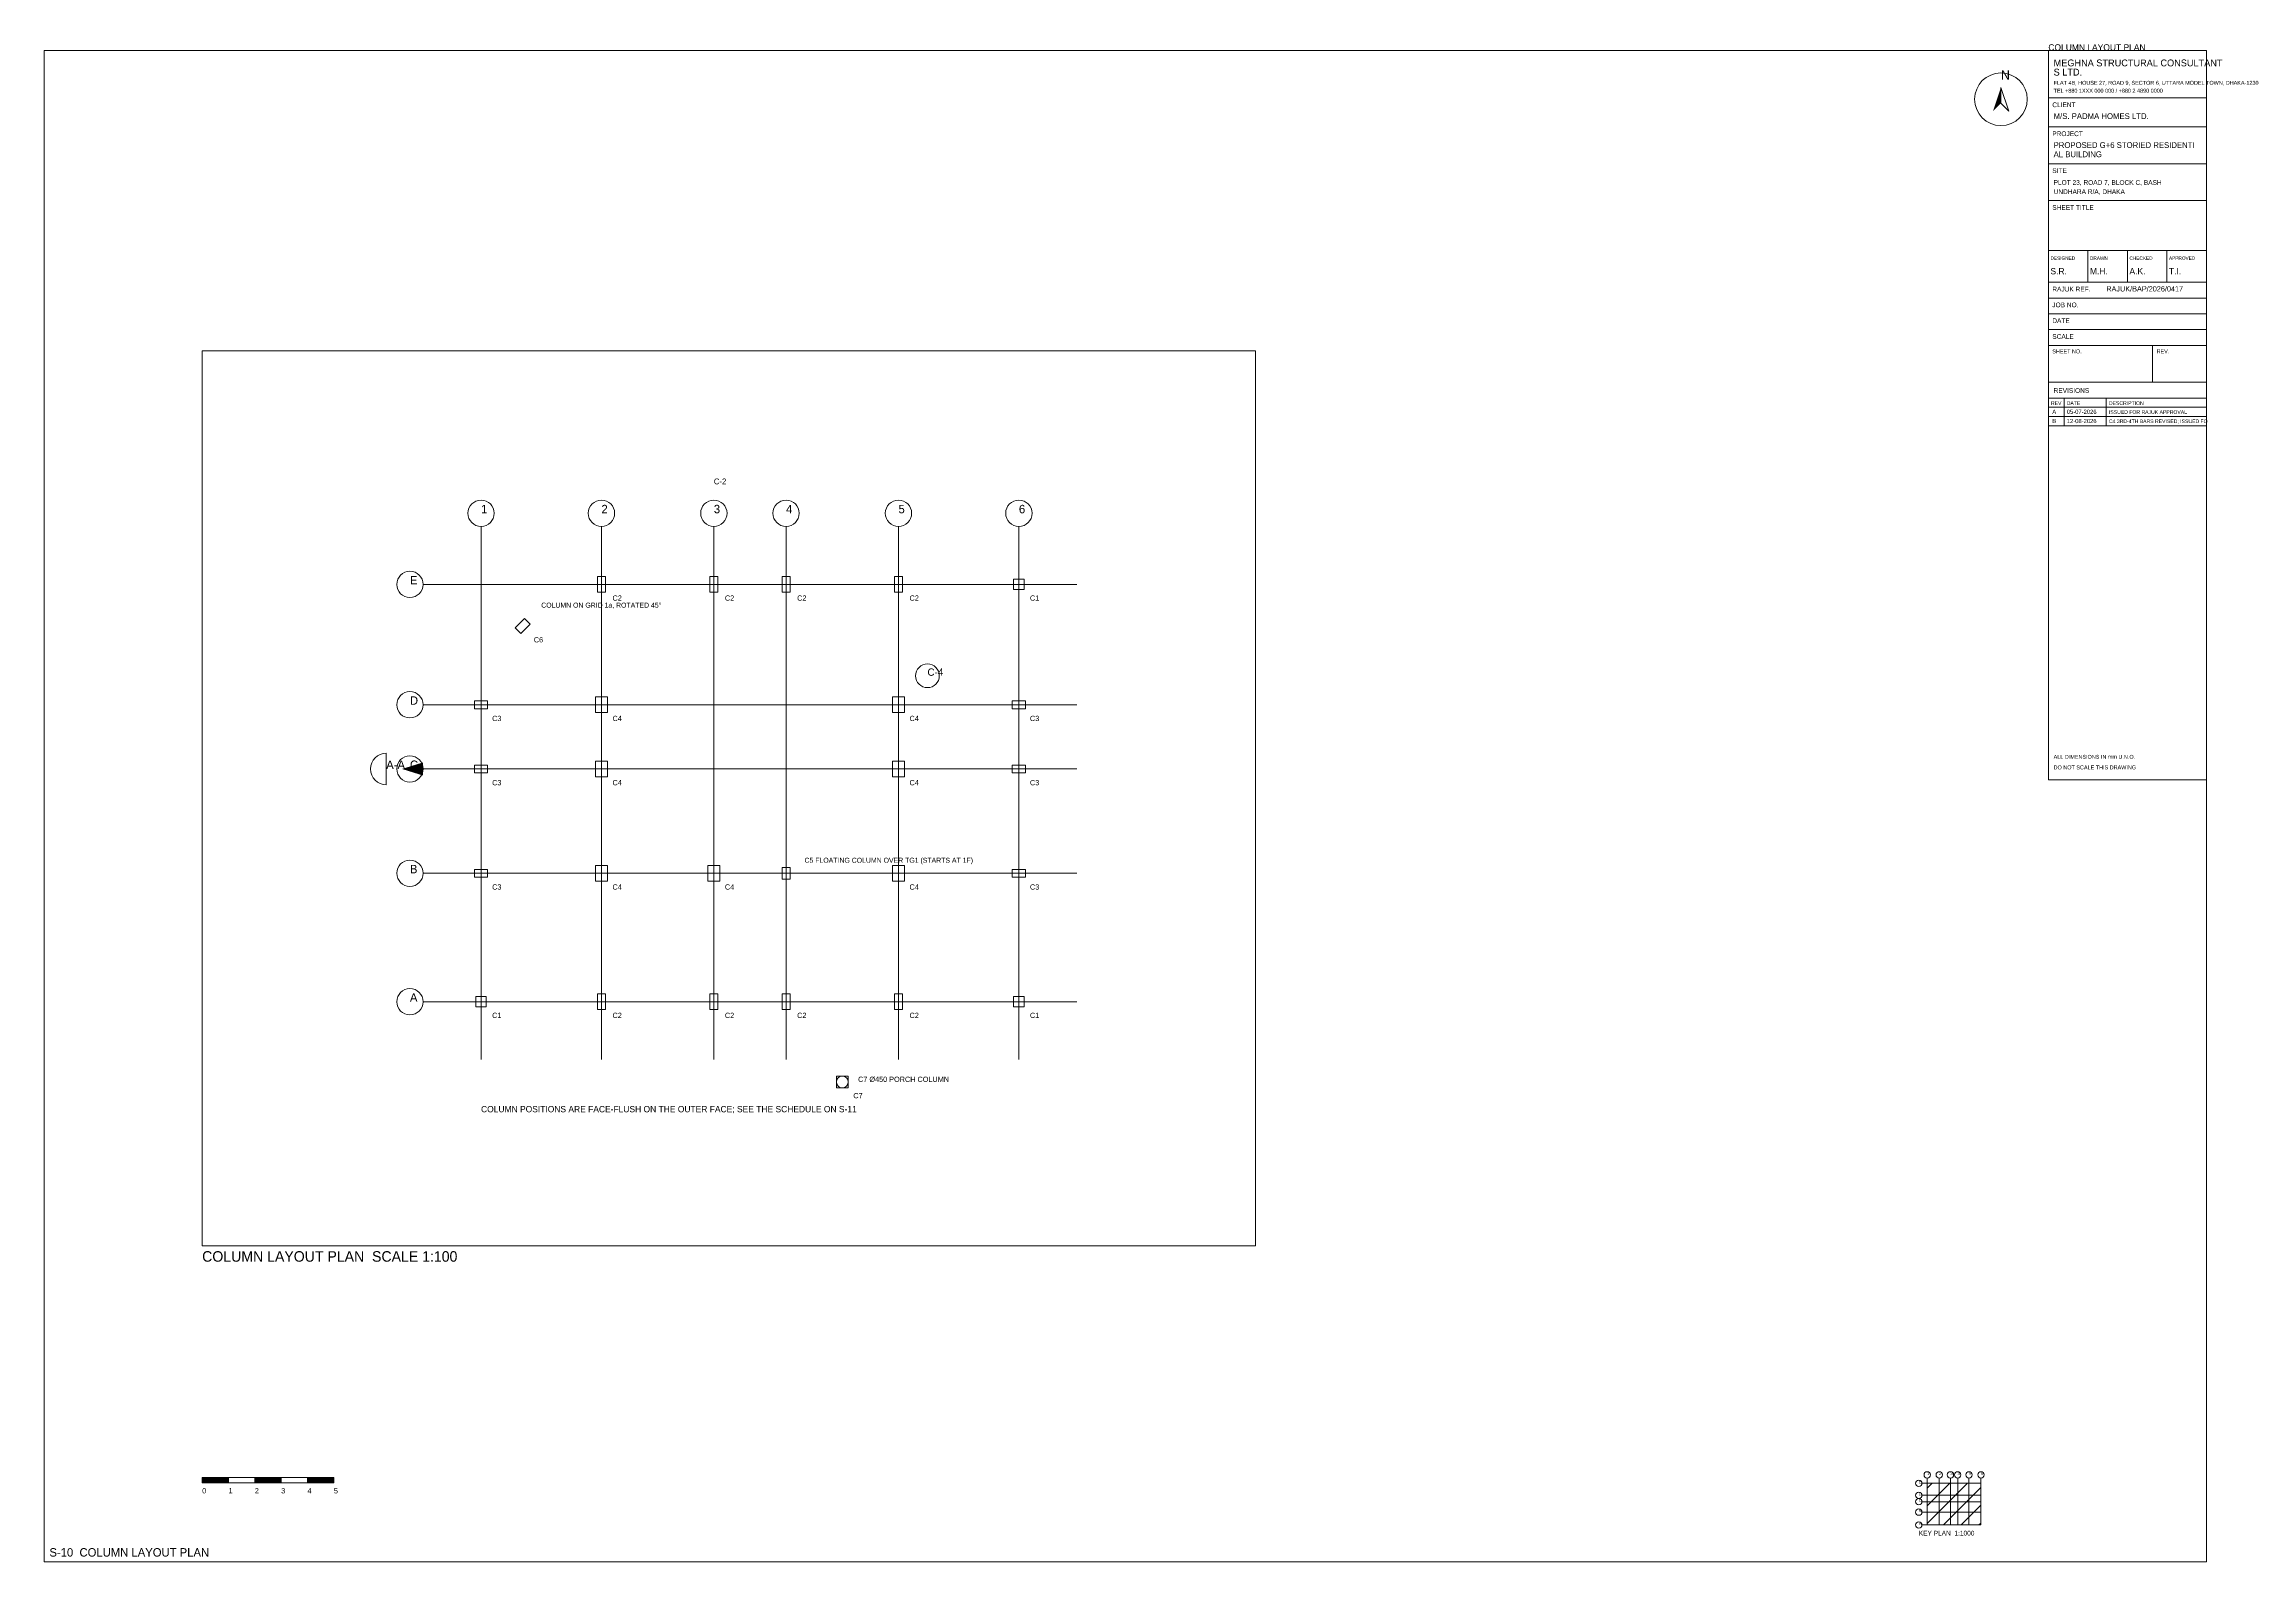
# Paper-space layout 'S-10 COLUMN LAYOUT PLAN' of a CAD drawing. Extents: x 10 to 848, y 10 to 586.
# The model-space entities are those that its viewports show. They can reach past a viewport. Long polylines and large blocks are cut down to what shows.
import ezdxf

# ---------------------------------------------------------------- set-up
doc = ezdxf.new("R2010")
doc.units = 0
doc.linetypes.add('DASHED', pattern=[1.524, 1.27, -0.254])
for name, color, linetype, lineweight, plot in [('Arrow', 7, 'Continuous', 0, False), ('Column', 1, 'Continuous', 0, False), ('Grid', 8, 'Continuous', 0, False), ('Grid Circle', 8, 'Continuous', 0, False), ('Grid text', 7, 'Continuous', 0, False), ('Hatch', 9, 'Continuous', 0, False), ('Sheet', 7, 'Continuous', 0, False), ('Text-1', 7, 'Continuous', 0, False), ('Text-2', 7, 'Continuous', 0, False), ('TITLE', 7, 'Continuous', 0, False)]:
    doc.layers.add(name, color=color, linetype=linetype, lineweight=lineweight, plot=plot)

# ---------------------------------------------------------------- blocks, each defined once
blk = doc.blocks.new('TITLE_BLOCK')
at = {"layer": 'TITLE'}
for p, q in [((0, -18), (60, -18)), ((0, -29), (60, -29)), ((0, -43), (60, -43)), ((0, -57), (60, -57)), ((0, -76), (60, -76)), ((0, -76), (0, -88)), ((15, -76), (15, -88)), ((30, -76), (30, -88)), ((45, -76), (45, -88)), ((0, -88), (60, -88)), ((0, -94), (60, -94)), ((0, -100), (60, -100)), ((0, -106), (60, -106)), ((0, -112), (60, -112)), ((39.6, -112), (39.6, -126)), ((0, -126), (60, -126)), ((0, -132), (60, -132)), ((0, -132), (60, -132)), ((6, -132), (6, -142.5)), ((22, -132), (22, -142.5)), ((0, -135.5), (60, -135.5)), ((0, -139), (60, -139)), ((0, -142.5), (60, -142.5))]:
    blk.add_line(p, q, dxfattribs=at)
blk.add_lwpolyline([(0, -277), (60, -277), (60, 0), (0, 0)], close=True, dxfattribs=at)
at = {"layer": 'Text-1'}
for tag, height in [('JOBNO', 2), ('SCALE', 2), ('SHEETTITLE', 2.4), ('SHEETTITLE2', 2.4), ('DATE', 2), ('SHEETNO', 4.5), ('REV', 4.5)]:
    blk.add_attdef(tag, (0, 0), '', height=height, dxfattribs=at)
at = {"layer": 'TITLE'}
for s, height, p in [('S LTD.', 2.6, (2, -9.5)), ('MEGHNA STRUCTURAL CONSULTANT', 2.6, (2, -6)), ('TEL +880 1XXX 000 000 / +880 2 4890 0000', 1.5, (2, -16)), ('FLAT 4B, HOUSE 27, ROAD 9, SECTOR 6, UTTARA MODEL TOWN, DHAKA-1230', 1.5, (2, -13)), ('CLIENT', 1.8, (1.5, -21.5)), ('M/S. PADMA HOMES LTD.', 2.2, (2, -26)), ('PROJECT', 1.8, (1.5, -32.5)), ('AL BUILDING', 2.2, (2, -40.5)), ('PROPOSED G+6 STORIED RESIDENTI', 2.2, (2, -37)), ('SITE', 1.8, (1.5, -46.5)), ('PLOT 23, ROAD 7, BLOCK C, BASH', 1.8, (2, -51)), ('SHEET TITLE', 1.8, (1.5, -60.5)), ('UNDHARA R/A, DHAKA', 1.8, (2, -54.5)), ('DESIGNED', 1.3, (0.8, -79.5)), ('S.R.', 2.4, (0.8, -85)), ('DRAWN', 1.3, (15.8, -79.5)), ('M.H.', 2.4, (15.8, -85)), ('A.K.', 2.4, (30.8, -85)), ('CHECKED', 1.3, (30.8, -79.5)), ('APPROVED', 1.3, (45.8, -79.5)), ('T.I.', 2.4, (45.8, -85)), ('RAJUK REF.', 1.8, (1.5, -91.5)), ('RAJUK/BAP/2026/0417', 2, (22, -91.5)), ('JOB NO.', 1.8, (1.5, -97.5)), ('SCALE', 1.8, (1.5, -109.5)), ('DATE', 1.8, (1.5, -103.5)), ('SHEET NO.', 1.5, (1.5, -115)), ('REV.', 1.5, (41.1, -115)), ('REV', 1.4, (1, -134.6)), ('REVISIONS', 1.8, (2, -130)), ('DATE', 1.4, (7, -134.6)), ('DESCRIPTION', 1.4, (23, -134.6)), ('ALL DIMENSIONS IN mm U.N.O.', 1.5, (2, -269)), ('DO NOT SCALE THIS DRAWING', 1.5, (2, -273))]:
    blk.add_text(s, height=height, dxfattribs=at).set_placement(p)
blk = doc.blocks.new('NORTH_ARROW')
at = {"layer": 'Arrow'}
blk.add_lwpolyline([(0, 0), (3, -9), (0, -6)], close=True, dxfattribs=at)
blk.add_circle((0, -4.5), 10, dxfattribs=at)
blk.add_solid([(0, 0), (-3, -9), (0, -6)], dxfattribs=at)
at = {"layer": 'Text-1'}
blk.add_text('N', height=3.5, dxfattribs=at).set_placement((0, 3))
blk = doc.blocks.new('KEY_PLAN')
at = {"layer": 'Grid'}
for p, q in [((0, 0), (0, 17.8496)), ((4.572, 0), (4.572, 17.8496)), ((8.8392, 0), (8.8392, 17.8496)), ((11.5824, 0), (11.5824, 17.8496)), ((15.8496, 0), (15.8496, 17.8496)), ((20.4216, 0), (20.4216, 17.8496)), ((-2, 15.8496), (20.4216, 15.8496)), ((-2, 11.2776), (20.4216, 11.2776)), ((-2, 8.8392), (20.4216, 8.8392)), ((-2, 4.8768), (20.4216, 4.8768)), ((-2, 0), (20.4216, 0))]:
    blk.add_line(p, q, dxfattribs=at)
at = {"layer": 'Grid Circle'}
for centre in [(-3.2, 15.8496), (0, 19.0496), (4.572, 19.0496), (8.8392, 19.0496), (11.5824, 19.0496), (15.8496, 19.0496), (20.4216, 19.0496), (-3.2, 11.2776), (-3.2, 8.8392), (-3.2, 4.8768), (-3.2, 0)]:
    blk.add_circle(centre, 1.2, dxfattribs=at)
at = {"layer": 'Sheet'}
blk.add_lwpolyline([(0, 0), (20.4216, 0), (20.4216, 15.8496), (0, 15.8496)], close=True, dxfattribs=at)
at = {"layer": 'Grid text'}
for s, p in [('E', (-3.2, 15.8496)), ('1', (0, 19.0496)), ('2', (4.572, 19.0496)), ('3', (8.8392, 19.0496)), ('4', (11.5824, 19.0496)), ('5', (15.8496, 19.0496)), ('6', (20.4216, 19.0496)), ('C', (-3.2, 8.8392)), ('D', (-3.2, 11.2776)), ('A', (-3.2, 0)), ('B', (-3.2, 4.8768))]:
    blk.add_text(s, height=1.1, dxfattribs=at).set_placement(p)
at = {"layer": 'Sheet'}
blk.add_text('KEY PLAN  1:1000', height=1.8, dxfattribs=at).set_placement((-3.2, -4))
blk = doc.blocks.new('SCALE_BAR')
at = {"layer": 'Sheet'}
h = blk.add_hatch(color=256, dxfattribs=at)
h.dxf.hatch_style = 1
h.paths.add_polyline_path([(0, 0), (10, 0), (10, 2), (0, 2)])
h = blk.add_hatch(color=256, dxfattribs=at)
h.dxf.hatch_style = 1
h.paths.add_polyline_path([(20, 0), (30, 0), (30, 2), (20, 2)])
h = blk.add_hatch(color=256, dxfattribs=at)
h.dxf.hatch_style = 1
h.paths.add_polyline_path([(40, 0), (50, 0), (50, 2), (40, 2)])
for points in [[(0, 0), (10, 0), (10, 2), (0, 2)], [(10, 0), (20, 0), (20, 2), (10, 2)], [(20, 0), (30, 0), (30, 2), (20, 2)], [(30, 0), (40, 0), (40, 2), (30, 2)], [(40, 0), (50, 0), (50, 2), (40, 2)]]:
    blk.add_lwpolyline(points, close=True, dxfattribs=at)
for s, p in [('0', (0, -4)), ('1', (10, -4)), ('2', (20, -4)), ('3', (30, -4)), ('4', (40, -4)), ('5', (50, -4))]:
    blk.add_text(s, height=2, dxfattribs=at).set_placement(p)
at = {"layer": 'Text-1'}
blk.add_attdef('UNIT', (0, 0), '', height=2, dxfattribs=at)
blk = doc.blocks.new('GRID_BUBBLE')
at = {"layer": 'Grid Circle'}
blk.add_circle((0, 0), 500, dxfattribs=at)
at = {"layer": 'Text-1'}
blk.add_attdef('GRID', (0, 0), '', height=320, dxfattribs=at)
blk = doc.blocks.new('COL_TAG')
at = {"layer": 'Grid Circle'}
blk.add_circle((0, 0), 450, dxfattribs=at)
at = {"layer": 'Text-1'}
blk.add_attdef('MARK', (0, 0), '', height=280, dxfattribs=at)
blk = doc.blocks.new('SECTION_MARK')
at = {"layer": 'Arrow'}
blk.add_solid([(600, 0), (1400, 250), (1400, -250)], dxfattribs=at)
at = {"layer": 'Text-1'}
blk.add_line((0, -600), (0, 600), dxfattribs=at)
blk.add_arc((0, 0), 600, 90, 270, dxfattribs=at)
blk.add_attdef('SEC', (0, 0), '', height=320, dxfattribs=at)

msp = doc.modelspace()

# ---------------------------------------------------------------- linework, layer by layer
at = {"layer": 'Column'}
for points in [[(1204422, -384450), (1204722, -384450), (1204722, -383850), (1204422, -383850)], [(1208689, -384450), (1208989, -384450), (1208989, -383850), (1208689, -383850)], [(1211432, -384450), (1211732, -384450), (1211732, -383850), (1211432, -383850)], [(1215700, -384450), (1216000, -384450), (1216000, -383850), (1215700, -383850)], [(1220222, -384350), (1220622, -384350), (1220622, -383950), (1220222, -383950)], [(1201513, -386017), (1201867, -385663), (1201654, -385451), (1201301, -385805)], [(1199750, -388872), (1200250, -388872), (1200250, -388572), (1199750, -388572)], [(1204347, -389022), (1204797, -389022), (1204797, -388422), (1204347, -388422)], [(1215625, -389022), (1216075, -389022), (1216075, -388422), (1215625, -388422)], [(1215625, -389022), (1216075, -389022), (1216075, -388422), (1215625, -388422)], [(1220172, -388872), (1220672, -388872), (1220672, -388572), (1220172, -388572)], [(1199750, -391311), (1200250, -391311), (1200250, -391011), (1199750, -391011)], [(1204347, -391461), (1204797, -391461), (1204797, -390861), (1204347, -390861)], [(1215625, -391461), (1216075, -391461), (1216075, -390861), (1215625, -390861)], [(1220172, -391311), (1220672, -391311), (1220672, -391011), (1220172, -391011)], [(1204347, -395423), (1204797, -395423), (1204797, -394823), (1204347, -394823)], [(1208614, -395423), (1209064, -395423), (1209064, -394823), (1208614, -394823)], [(1215625, -395423), (1216075, -395423), (1216075, -394823), (1215625, -394823)], [(1199750, -395273), (1200250, -395273), (1200250, -394973), (1199750, -394973)], [(1220172, -395273), (1220672, -395273), (1220672, -394973), (1220172, -394973)], [(1199800, -400200), (1200200, -400200), (1200200, -399800), (1199800, -399800)], [(1204422, -400300), (1204722, -400300), (1204722, -399700), (1204422, -399700)], [(1208689, -400300), (1208989, -400300), (1208989, -399700), (1208689, -399700)], [(1211432, -400300), (1211732, -400300), (1211732, -399700), (1211432, -399700)], [(1215700, -400300), (1216000, -400300), (1216000, -399700), (1215700, -399700)], [(1220222, -400200), (1220622, -400200), (1220622, -399800), (1220222, -399800)], [(1213491, -403273), (1213941, -403273), (1213941, -402823), (1213491, -402823)]]:
    msp.add_lwpolyline(points, close=True, dxfattribs=at)
at = {"layer": 'Column', "linetype": 'DASHED'}
msp.add_lwpolyline([(1211432, -395348), (1211732, -395348), (1211732, -394898), (1211432, -394898)], close=True, dxfattribs=at)
at = {"layer": 'Column'}
msp.add_circle((1213716, -403048), 225, dxfattribs=at)
at = {"layer": 'Grid'}
for p, q in [((1200000, -402200), (1200000, -381950)), ((1204572, -402200), (1204572, -381950)), ((1208839, -402200), (1208839, -381950)), ((1211582, -402200), (1211582, -381950)), ((1215850, -402200), (1215850, -381950)), ((1220422, -402200), (1220422, -381950)), ((1197800, -384150), (1222622, -384150)), ((1197800, -388722), (1222622, -388722)), ((1197800, -391161), (1222622, -391161)), ((1197800, -395123), (1222622, -395123)), ((1197800, -400000), (1222622, -400000))]:
    msp.add_line(p, q, dxfattribs=at)

# ---------------------------------------------------------------- block references
at = {"layer": 'Grid Circle'}
for p, values in [((1200000, -381450), {'GRID': '1'}), ((1204572, -381450), {'GRID': '2'}), ((1208839, -381450), {'GRID': '3'}), ((1211582, -381450), {'GRID': '4'}), ((1215850, -381450), {'GRID': '5'}), ((1220422, -381450), {'GRID': '6'}), ((1197300, -384150), {'GRID': 'E'}), ((1197300, -388722), {'GRID': 'D'}), ((1197300, -391161), {'GRID': 'C'}), ((1197300, -395123), {'GRID': 'B'}), ((1197300, -400000), {'GRID': 'A'})]:
    msp.add_blockref('GRID_BUBBLE', p, dxfattribs=at).add_auto_attribs(values)
at = {"layer": 'Grid text'}
msp.add_blockref('COL_TAG', (1216950, -387622), dxfattribs=at).add_auto_attribs({'MARK': 'C-4'})
at = {"layer": 'Text-1'}
msp.add_blockref('SECTION_MARK', (1196400, -391161), dxfattribs=at).add_auto_attribs({'SEC': 'A-A'})

# ---------------------------------------------------------------- texts
for s, height, p in [('C-2', 220, (1208839, -380350)), ('C2', 200, (1204992, -384770)), ('C2', 200, (1209259, -384770)), ('C2', 200, (1212002, -384770)), ('C2', 200, (1216270, -384770)), ('C1', 200, (1220842, -384770)), ('C6', 200, (1202004, -386354)), ('C3', 200, (1200420, -389342)), ('C4', 200, (1204992, -389342)), ('C4', 200, (1216270, -389342)), ('C3', 200, (1220842, -389342)), ('C3', 200, (1200420, -391781)), ('C4', 200, (1204992, -391781)), ('C4', 200, (1216270, -391781)), ('C3', 200, (1220842, -391781)), ('C3', 200, (1200420, -395743)), ('C4', 200, (1204992, -395743)), ('C4', 200, (1209259, -395743)), ('C4', 200, (1216270, -395743)), ('C3', 200, (1220842, -395743)), ('C1', 200, (1200420, -400620)), ('C2', 200, (1204992, -400620)), ('C2', 200, (1209259, -400620)), ('C2', 200, (1212002, -400620)), ('C2', 200, (1216270, -400620)), ('C1', 200, (1220842, -400620)), ('COLUMN POSITIONS ARE FACE-FLUSH ON THE OUTER FACE; SEE THE SCHEDULE ON S-11', 240, (1200000, -404200)), ('C7', 200, (1214136, -403668))]:
    msp.add_text(s, height=height, dxfattribs=at).set_placement(p)
at = {"layer": 'Text-2'}
for s, height, p in [('COLUMN ON GRID 1a, ROTATED 45%%D', 190, (1202284, -385034)), ('C5 FLOATING COLUMN OVER TG1 (STARTS AT 1F)', 190, (1212282, -394723)), ('C7 %%C450 PORCH COLUMN', 200, (1214316, -403048))]:
    msp.add_text(s, height=height, dxfattribs=at).set_placement(p)

psp = doc.layouts.new('S-10 COLUMN LAYOUT PLAN')

# ---------------------------------------------------------------- hatches: boundary and pattern name
at = {"layer": 'Hatch'}
h = psp.add_hatch(dxfattribs=at)
h.set_pattern_fill('ANSI31', color=256, scale=1.5)
h.paths.add_polyline_path([(725, 24), (745.4216, 24), (745.4216, 39.8496), (725, 39.8496)])

# ---------------------------------------------------------------- linework, layer by layer
at = {"layer": 'Sheet'}
psp.add_lwpolyline([(10, 10), (831, 10), (831, 584), (10, 584)], close=True, dxfattribs=at)

# ---------------------------------------------------------------- block references
at = {"layer": 'Arrow'}
psp.add_blockref('NORTH_ARROW', (753, 570), dxfattribs=at)
at = {"layer": 'Sheet'}
psp.add_blockref('SCALE_BAR', (70, 40), dxfattribs=at).add_auto_attribs({'UNIT': 'm'})
psp.add_blockref('KEY_PLAN', (725, 24), dxfattribs=at)
at = {"layer": 'TITLE'}
ref = psp.add_blockref('TITLE_BLOCK', (771, 584), dxfattribs=at)
ref.add_attrib('SHEETTITLE', 'COLUMN LAYOUT PLAN', (771, 584), dxfattribs={"layer": 'Text-1', "height": 2.4})

# ---------------------------------------------------------------- texts
at = {"layer": 'Sheet'}
for s, height, p in [('COLUMN LAYOUT PLAN  SCALE 1:100', 4, (70, 124)), ('S-10  COLUMN LAYOUT PLAN', 3.2, (12, 12))]:
    psp.add_text(s, height=height, dxfattribs=at).set_placement(p)
at = {"layer": 'TITLE'}
for s, height, p in [('A', 1.6, (772.5, 446)), ('05-07-2026', 1.6, (778, 446)), ('ISSUED FOR RAJUK APPROVAL', 1.4, (794, 446)), ('B', 1.6, (772.5, 442.5)), ('12-08-2026', 1.6, (778, 442.5)), ('C4 3RD-4TH BARS REVISED; ISSUED FO', 1.4, (794, 442.5))]:
    psp.add_text(s, height=height, dxfattribs=at).set_placement(p)

# ---------------------------------------------------------------- viewports
at = {"layer": ''}
psp.add_viewport(center=(270, 300), size=(400, 340), view_center_point=(1209410.8, -392275.2), view_height=34000, dxfattribs=at)

doc.saveas('drawing.dxf')
